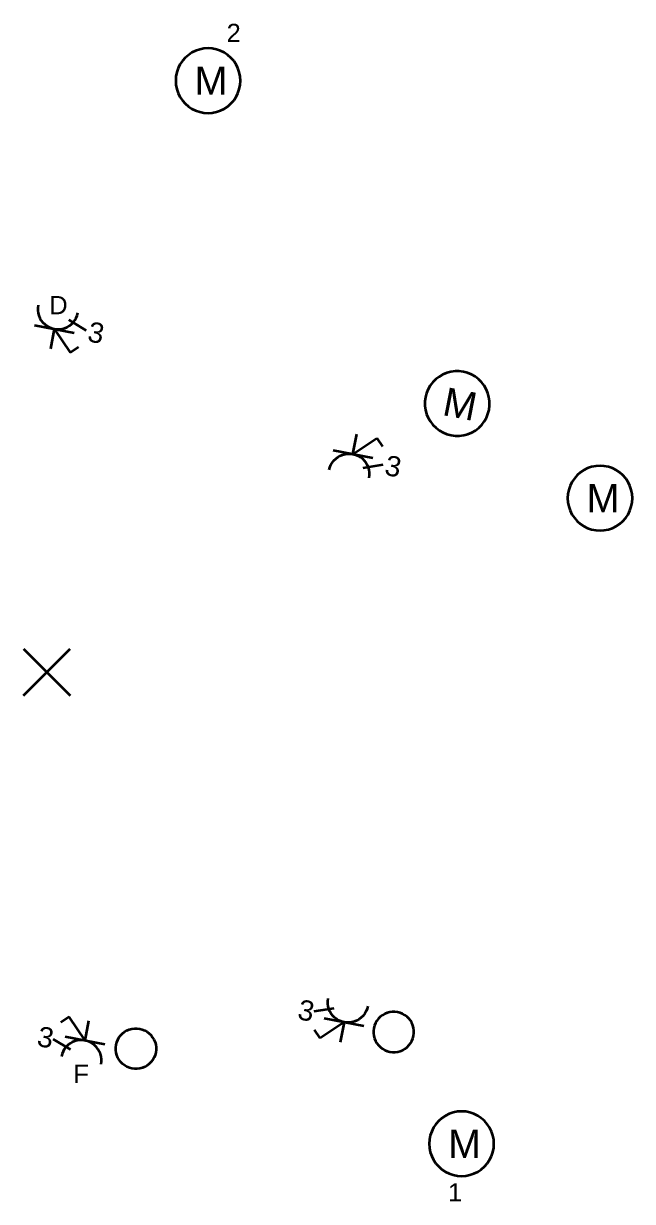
# Model space of a CAD drawing. Extents: x 800 to 1481, y 55 to 490.
# Drawn here: x 1400.4 to 1430.5, y 127.2 to 185.4 of the extents above; entities that cross this region are included whole.
import ezdxf

# ---------------------------------------------------------------- set-up
doc = ezdxf.new("R2010")
doc.units = 0
doc.layers.get('0').update_dxf_attribs({"lineweight": 18})
doc.layers.add('E_Licht', color=7, linetype='Continuous', lineweight=35, true_color=0x0080ff)
doc.layers.add('E_Multimedia', color=7, linetype='Continuous', lineweight=35, true_color=0x00e500)
doc.styles.get("Standard").update_dxf_attribs({"font": 'arial.ttf'})

# ---------------------------------------------------------------- blocks, each defined once
blk = doc.blocks.new('Motor allgemein-A0Q9B2P3AY', base_point=(1407.909, 180.978))
at = {"color": 0, "linetype": 'ByBlock', "lineweight": -2, "ltscale": 0.35}
for p, q in [((1408.897, 184.056), (1408.709, 183.963)), ((1409.095, 184.123), (1408.897, 184.056)), ((1409.3, 184.164), (1409.095, 184.123)), ((1409.509, 184.178), (1409.3, 184.164)), ((1409.718, 184.164), (1409.509, 184.178)), ((1409.923, 184.123), (1409.718, 184.164)), ((1410.121, 184.056), (1409.923, 184.123)), ((1410.309, 183.963), (1410.121, 184.056)), ((1408.239, 183.552), (1408.123, 183.378)), ((1408.377, 183.709), (1408.239, 183.552)), ((1408.535, 183.847), (1408.377, 183.709)), ((1408.709, 183.963), (1408.535, 183.847)), ((1410.483, 183.847), (1410.309, 183.963)), ((1410.64, 183.709), (1410.483, 183.847)), ((1410.778, 183.552), (1410.64, 183.709)), ((1410.894, 183.378), (1410.778, 183.552)), ((1407.963, 182.992), (1407.923, 182.786)), ((1408.031, 183.19), (1407.963, 182.992)), ((1408.123, 183.378), (1408.031, 183.19)), ((1410.987, 183.19), (1410.894, 183.378)), ((1411.054, 182.992), (1410.987, 183.19)), ((1411.095, 182.786), (1411.054, 182.992)), ((1407.923, 182.786), (1407.909, 182.578)), ((1407.909, 182.578), (1407.923, 182.369)), ((1407.923, 182.369), (1407.963, 182.164)), ((1411.054, 182.164), (1411.095, 182.369)), ((1411.109, 182.578), (1411.095, 182.786)), ((1411.095, 182.369), (1411.109, 182.578)), ((1407.963, 182.164), (1408.031, 181.965)), ((1408.031, 181.965), (1408.123, 181.778)), ((1408.123, 181.778), (1408.239, 181.604)), ((1410.778, 181.604), (1410.894, 181.778)), ((1410.894, 181.778), (1410.987, 181.965)), ((1410.987, 181.965), (1411.054, 182.164)), ((1408.239, 181.604), (1408.377, 181.446)), ((1408.377, 181.446), (1408.535, 181.308)), ((1408.535, 181.308), (1408.709, 181.192)), ((1408.709, 181.192), (1408.897, 181.099)), ((1410.121, 181.099), (1410.309, 181.192)), ((1410.309, 181.192), (1410.483, 181.308)), ((1410.483, 181.308), (1410.64, 181.446)), ((1410.64, 181.446), (1410.778, 181.604)), ((1408.897, 181.099), (1409.095, 181.032)), ((1409.095, 181.032), (1409.3, 180.991)), ((1409.3, 180.991), (1409.509, 180.978)), ((1409.509, 180.978), (1409.718, 180.991)), ((1409.718, 180.991), (1409.923, 181.032)), ((1409.923, 181.032), (1410.121, 181.099))]:
    blk.add_line(p, q, dxfattribs=at)
at = {"color": 0, "linetype": 'ByBlock', "lineweight": -2, "ltscale": 0.35, "insert": (1408.839, 183.278), "char_height": 1.4, "attachment_point": 1}
blk.add_mtext('{\\fArial;M}', dxfattribs=at)
blk = doc.blocks.new('Bauteilbeschriftung-A0Q9B2P5AY', base_point=(1410.426, 184.489))
at = {"color": 0, "linetype": 'ByBlock', "lineweight": -2, "ltscale": 0.35, "insert": (1410.426, 185.389), "char_height": 0.9, "attachment_point": 1}
blk.add_mtext('{\\fArial;2}', dxfattribs=at)
blk = doc.blocks.new('Motor allgemein-A0Q9B2QVAY', base_point=(1420.437, 128.411))
at = {"color": 0, "linetype": 'ByBlock', "lineweight": -2, "ltscale": 0.35}
for p, q in [((1420.905, 131.143), (1420.767, 130.985)), ((1421.063, 131.281), (1420.905, 131.143)), ((1421.237, 131.397), (1421.063, 131.281)), ((1421.424, 131.49), (1421.237, 131.397)), ((1421.623, 131.557), (1421.424, 131.49)), ((1421.828, 131.598), (1421.623, 131.557)), ((1422.037, 131.611), (1421.828, 131.598)), ((1422.245, 131.598), (1422.037, 131.611)), ((1422.451, 131.557), (1422.245, 131.598)), ((1422.649, 131.49), (1422.451, 131.557)), ((1422.837, 131.397), (1422.649, 131.49)), ((1423.011, 131.281), (1422.837, 131.397)), ((1423.168, 131.143), (1423.011, 131.281)), ((1423.306, 130.985), (1423.168, 131.143)), ((1420.558, 130.624), (1420.491, 130.426)), ((1420.651, 130.811), (1420.558, 130.624)), ((1420.767, 130.985), (1420.651, 130.811)), ((1423.422, 130.811), (1423.306, 130.985)), ((1423.515, 130.624), (1423.422, 130.811)), ((1423.582, 130.426), (1423.515, 130.624)), ((1420.45, 130.22), (1420.437, 130.011)), ((1420.437, 130.011), (1420.45, 129.803)), ((1420.491, 130.426), (1420.45, 130.22)), ((1423.623, 130.22), (1423.582, 130.426)), ((1423.637, 130.011), (1423.623, 130.22)), ((1423.623, 129.803), (1423.637, 130.011)), ((1420.45, 129.803), (1420.491, 129.597)), ((1420.491, 129.597), (1420.558, 129.399)), ((1420.558, 129.399), (1420.651, 129.211)), ((1423.422, 129.211), (1423.515, 129.399)), ((1423.515, 129.399), (1423.582, 129.597)), ((1423.582, 129.597), (1423.623, 129.803)), ((1420.651, 129.211), (1420.767, 129.037)), ((1420.767, 129.037), (1420.905, 128.88)), ((1420.905, 128.88), (1421.063, 128.742)), ((1421.063, 128.742), (1421.237, 128.626)), ((1422.837, 128.626), (1423.011, 128.742)), ((1423.011, 128.742), (1423.168, 128.88)), ((1423.168, 128.88), (1423.306, 129.037)), ((1423.306, 129.037), (1423.422, 129.211)), ((1421.237, 128.626), (1421.424, 128.533)), ((1421.424, 128.533), (1421.623, 128.466)), ((1421.623, 128.466), (1421.828, 128.425)), ((1421.828, 128.425), (1422.037, 128.411)), ((1422.037, 128.411), (1422.245, 128.425)), ((1422.245, 128.425), (1422.451, 128.466)), ((1422.451, 128.466), (1422.649, 128.533)), ((1422.649, 128.533), (1422.837, 128.626))]:
    blk.add_line(p, q, dxfattribs=at)
at = {"color": 0, "linetype": 'ByBlock', "lineweight": -2, "ltscale": 0.35, "insert": (1421.367, 130.711), "char_height": 1.4, "attachment_point": 1}
blk.add_mtext('{\\fArial;M}', dxfattribs=at)
blk = doc.blocks.new('Bauteilbeschriftung-A0Q9B2QXAY', base_point=(1421.367, 127.158))
at = {"color": 0, "linetype": 'ByBlock', "lineweight": -2, "ltscale": 0.35, "insert": (1421.367, 128.058), "char_height": 0.9, "attachment_point": 1}
blk.add_mtext('{\\fArial;1}', dxfattribs=at)
blk = doc.blocks.new('Deckenauslass-A0Q9B2SBAY', base_point=(1400.394, 152.181))
at = {"color": 0, "lineweight": -2}
for p, q in [((1400.394, 152.181), (1402.702, 154.489)), ((1400.394, 154.489), (1402.702, 152.181))]:
    blk.add_line(p, q, dxfattribs=at)
blk = doc.blocks.new('Motor allgemein-A0Q9B2SDAY', base_point=(1427.277, 160.332))
at = {"color": 0, "linetype": 'ByBlock', "lineweight": -2, "ltscale": 0.35}
for p, q in [((1427.903, 163.201), (1427.746, 163.063)), ((1428.077, 163.318), (1427.903, 163.201)), ((1428.265, 163.41), (1428.077, 163.318)), ((1428.463, 163.477), (1428.265, 163.41)), ((1428.668, 163.518), (1428.463, 163.477)), ((1428.877, 163.532), (1428.668, 163.518)), ((1429.086, 163.518), (1428.877, 163.532)), ((1429.291, 163.477), (1429.086, 163.518)), ((1429.489, 163.41), (1429.291, 163.477)), ((1429.677, 163.318), (1429.489, 163.41)), ((1429.851, 163.201), (1429.677, 163.318)), ((1430.008, 163.063), (1429.851, 163.201)), ((1427.399, 162.544), (1427.332, 162.346)), ((1427.491, 162.732), (1427.399, 162.544)), ((1427.608, 162.906), (1427.491, 162.732)), ((1427.746, 163.063), (1427.608, 162.906)), ((1430.146, 162.906), (1430.008, 163.063)), ((1430.263, 162.732), (1430.146, 162.906)), ((1430.355, 162.544), (1430.263, 162.732)), ((1430.423, 162.346), (1430.355, 162.544)), ((1427.291, 162.141), (1427.277, 161.932)), ((1427.277, 161.932), (1427.291, 161.723)), ((1427.332, 162.346), (1427.291, 162.141)), ((1430.463, 162.141), (1430.423, 162.346)), ((1430.477, 161.932), (1430.463, 162.141)), ((1430.463, 161.723), (1430.477, 161.932)), ((1427.291, 161.723), (1427.332, 161.518)), ((1427.332, 161.518), (1427.399, 161.32)), ((1430.355, 161.32), (1430.423, 161.518)), ((1430.423, 161.518), (1430.463, 161.723)), ((1427.399, 161.32), (1427.491, 161.132)), ((1427.491, 161.132), (1427.608, 160.958)), ((1427.608, 160.958), (1427.746, 160.801)), ((1427.746, 160.801), (1427.903, 160.663)), ((1429.851, 160.663), (1430.008, 160.801)), ((1430.008, 160.801), (1430.146, 160.958)), ((1430.146, 160.958), (1430.263, 161.132)), ((1430.263, 161.132), (1430.355, 161.32)), ((1427.903, 160.663), (1428.077, 160.546)), ((1428.077, 160.546), (1428.265, 160.454)), ((1428.265, 160.454), (1428.463, 160.386)), ((1428.463, 160.386), (1428.668, 160.346)), ((1428.668, 160.346), (1428.877, 160.332)), ((1428.877, 160.332), (1429.086, 160.346)), ((1429.086, 160.346), (1429.291, 160.386)), ((1429.291, 160.386), (1429.489, 160.454)), ((1429.489, 160.454), (1429.677, 160.546)), ((1429.677, 160.546), (1429.851, 160.663))]:
    blk.add_line(p, q, dxfattribs=at)
at = {"color": 0, "linetype": 'ByBlock', "lineweight": -2, "ltscale": 0.35, "insert": (1428.207, 162.632), "char_height": 1.4, "attachment_point": 1}
blk.add_mtext('{\\fArial;M}', dxfattribs=at)
blk = doc.blocks.new('Einlasskasten UP-A0Q9B3XFAY', base_point=(1417.684, 134.543))
at = {"color": 0, "lineweight": -2}
for p, q in [((1418.124, 136.37), (1418.02, 136.29)), ((1418.237, 136.436), (1418.124, 136.37)), ((1418.357, 136.486), (1418.237, 136.436)), ((1418.483, 136.521), (1418.357, 136.486)), ((1418.613, 136.538), (1418.483, 136.521)), ((1418.744, 136.539), (1418.613, 136.538)), ((1418.874, 136.522), (1418.744, 136.539)), ((1419, 136.489), (1418.874, 136.522)), ((1419.121, 136.439), (1419, 136.489)), ((1419.235, 136.374), (1419.121, 136.439)), ((1419.339, 136.295), (1419.235, 136.374)), ((1419.432, 136.203), (1419.339, 136.295)), ((1417.701, 135.732), (1417.684, 135.602)), ((1417.734, 135.859), (1417.701, 135.732)), ((1417.784, 135.98), (1417.734, 135.859)), ((1417.849, 136.093), (1417.784, 135.98)), ((1417.928, 136.197), (1417.849, 136.093)), ((1418.02, 136.29), (1417.928, 136.197)), ((1419.512, 136.1), (1419.432, 136.203)), ((1419.577, 135.987), (1419.512, 136.1)), ((1419.628, 135.866), (1419.577, 135.987)), ((1419.662, 135.74), (1419.628, 135.866)), ((1419.68, 135.61), (1419.662, 135.74)), ((1417.684, 135.602), (1417.685, 135.471)), ((1417.685, 135.471), (1417.702, 135.342)), ((1417.702, 135.342), (1417.737, 135.216)), ((1417.737, 135.216), (1417.787, 135.095)), ((1419.581, 135.102), (1419.631, 135.223)), ((1419.631, 135.223), (1419.664, 135.35)), ((1419.664, 135.35), (1419.68, 135.479)), ((1419.68, 135.479), (1419.68, 135.61)), ((1417.787, 135.095), (1417.853, 134.982)), ((1417.853, 134.982), (1417.933, 134.879)), ((1417.933, 134.879), (1418.026, 134.786)), ((1418.026, 134.786), (1418.13, 134.707)), ((1418.13, 134.707), (1418.244, 134.642)), ((1418.244, 134.642), (1418.365, 134.593)), ((1418.365, 134.593), (1418.491, 134.559)), ((1418.491, 134.559), (1418.621, 134.543)), ((1418.752, 134.543), (1418.881, 134.561)), ((1418.881, 134.561), (1419.007, 134.595)), ((1419.007, 134.595), (1419.128, 134.646)), ((1419.128, 134.646), (1419.241, 134.712)), ((1419.241, 134.712), (1419.345, 134.792)), ((1419.345, 134.792), (1419.437, 134.884)), ((1419.437, 134.884), (1419.516, 134.988)), ((1419.516, 134.988), (1419.581, 135.102)), ((1418.621, 134.543), (1418.752, 134.543))]:
    blk.add_line(p, q, dxfattribs=at)
blk = doc.blocks.new('Steckdose T13_ UP_ 3-fach_ geschaltet-A0Q9B3XHAY', base_point=(1413.883, 135.037))
at = {"color": 0, "linetype": 'ByBlock', "lineweight": -2, "ltscale": 0.35}
for p, q in [((1415.422, 137.062), (1415.438, 137.192)), ((1415.422, 136.931), (1415.422, 137.062)), ((1415.44, 136.802), (1415.422, 136.931)), ((1415.731, 136.696), (1414.74, 136.544)), ((1415.474, 136.675), (1415.44, 136.802)), ((1415.525, 136.555), (1415.474, 136.675)), ((1415.59, 136.442), (1415.525, 136.555)), ((1415.67, 136.338), (1415.59, 136.442)), ((1415.763, 136.246), (1415.67, 136.338)), ((1417.174, 136.344), (1417.082, 136.251)), ((1417.253, 136.448), (1417.174, 136.344)), ((1417.318, 136.562), (1417.253, 136.448)), ((1417.368, 136.683), (1417.318, 136.562)), ((1417.401, 136.809), (1417.368, 136.683)), ((1416.228, 136.019), (1415.056, 135.229)), ((1417.21, 135.828), (1415.247, 136.21)), ((1415.867, 136.167), (1415.763, 136.246)), ((1415.981, 136.102), (1415.867, 136.167)), ((1416.102, 136.052), (1415.981, 136.102)), ((1416.228, 136.019), (1416.037, 135.037)), ((1416.228, 136.019), (1416.102, 136.052)), ((1416.358, 136.002), (1416.228, 136.019)), ((1416.489, 136.003), (1416.358, 136.002)), ((1416.619, 136.02), (1416.489, 136.003)), ((1416.745, 136.055), (1416.619, 136.02)), ((1416.866, 136.105), (1416.745, 136.055)), ((1416.979, 136.171), (1416.866, 136.105)), ((1417.082, 136.251), (1416.979, 136.171)), ((1415.056, 135.229), (1414.775, 135.645))]:
    blk.add_line(p, q, dxfattribs=at)
at = {"color": 0, "linetype": 'ByBlock', "lineweight": -2, "ltscale": 0.35, "insert": (1414.074, 137.165), "char_height": 1, "attachment_point": 1, "rotation": 348.97438}
blk.add_mtext('{\\fArial;3}', dxfattribs=at)
blk = doc.blocks.new('Einlasskasten UP-A0Q9B3XJAY', base_point=(1404.945, 133.714))
at = {"color": 0, "lineweight": -2}
for p, q in [((1405.744, 135.692), (1405.873, 135.71)), ((1405.873, 135.71), (1406.004, 135.71)), ((1406.004, 135.71), (1406.134, 135.693)), ((1404.995, 135.03), (1405.044, 135.151)), ((1405.044, 135.151), (1405.109, 135.264)), ((1405.109, 135.264), (1405.188, 135.368)), ((1405.188, 135.368), (1405.28, 135.461)), ((1405.28, 135.461), (1405.384, 135.541)), ((1405.384, 135.541), (1405.497, 135.607)), ((1405.497, 135.607), (1405.618, 135.658)), ((1405.618, 135.658), (1405.744, 135.692)), ((1406.134, 135.693), (1406.26, 135.66)), ((1406.26, 135.66), (1406.381, 135.611)), ((1406.381, 135.611), (1406.495, 135.546)), ((1406.495, 135.546), (1406.599, 135.466)), ((1406.599, 135.466), (1406.692, 135.374)), ((1406.692, 135.374), (1406.772, 135.271)), ((1406.772, 135.271), (1406.838, 135.158)), ((1406.838, 135.158), (1406.888, 135.037)), ((1404.945, 134.773), (1404.961, 134.903)), ((1404.945, 134.643), (1404.945, 134.773)), ((1404.963, 134.513), (1404.945, 134.643)), ((1404.961, 134.903), (1404.995, 135.03)), ((1406.888, 135.037), (1406.923, 134.911)), ((1406.923, 134.911), (1406.94, 134.781)), ((1406.941, 134.65), (1406.924, 134.521)), ((1406.94, 134.781), (1406.941, 134.65)), ((1404.997, 134.387), (1404.963, 134.513)), ((1405.048, 134.266), (1404.997, 134.387)), ((1405.113, 134.153), (1405.048, 134.266)), ((1405.193, 134.05), (1405.113, 134.153)), ((1405.286, 133.958), (1405.193, 134.05)), ((1406.605, 133.963), (1406.502, 133.883)), ((1406.697, 134.056), (1406.605, 133.963)), ((1406.776, 134.16), (1406.697, 134.056)), ((1406.841, 134.273), (1406.776, 134.16)), ((1406.891, 134.394), (1406.841, 134.273)), ((1406.924, 134.521), (1406.891, 134.394)), ((1405.39, 133.878), (1405.286, 133.958)), ((1405.504, 133.813), (1405.39, 133.878)), ((1405.625, 133.764), (1405.504, 133.813)), ((1405.751, 133.73), (1405.625, 133.764)), ((1405.881, 133.714), (1405.751, 133.73)), ((1406.012, 133.714), (1405.881, 133.714)), ((1406.142, 133.732), (1406.012, 133.714)), ((1406.268, 133.766), (1406.142, 133.732)), ((1406.388, 133.817), (1406.268, 133.766)), ((1406.502, 133.883), (1406.388, 133.817))]:
    blk.add_line(p, q, dxfattribs=at)
blk = doc.blocks.new('Steckdose T13_ UP_ 3-fach_ geschaltet-A0Q9B3XLAY', base_point=(1401.006, 133.941))
at = {"color": 0, "linetype": 'ByBlock', "lineweight": -2, "ltscale": 0.35}
for p, q in [((1402.643, 136.286), (1402.227, 136.006)), ((1403.433, 135.113), (1402.643, 136.286)), ((1403.433, 135.113), (1403.625, 136.095)), ((1402.718, 134.673), (1401.856, 135.186)), ((1404.415, 134.922), (1402.452, 135.305)), ((1403.173, 135.129), (1403.043, 135.112)), ((1403.304, 135.13), (1403.173, 135.129)), ((1403.433, 135.113), (1403.304, 135.13)), ((1402.343, 134.571), (1402.294, 134.45)), ((1402.408, 134.684), (1402.343, 134.571)), ((1402.488, 134.788), (1402.408, 134.684)), ((1402.58, 134.881), (1402.488, 134.788)), ((1402.683, 134.961), (1402.58, 134.881)), ((1402.796, 135.027), (1402.683, 134.961)), ((1402.917, 135.078), (1402.796, 135.027)), ((1403.043, 135.112), (1402.917, 135.078)), ((1403.56, 135.08), (1403.433, 135.113)), ((1403.681, 135.03), (1403.56, 135.08)), ((1403.794, 134.966), (1403.681, 135.03)), ((1403.898, 134.886), (1403.794, 134.966)), ((1403.991, 134.794), (1403.898, 134.886)), ((1404.071, 134.691), (1403.991, 134.794)), ((1404.137, 134.578), (1404.071, 134.691)), ((1404.188, 134.457), (1404.137, 134.578)), ((1402.294, 134.45), (1402.261, 134.323)), ((1404.222, 134.331), (1404.188, 134.457)), ((1404.24, 134.201), (1404.222, 134.331)), ((1404.224, 133.941), (1404.24, 134.07)), ((1404.24, 134.07), (1404.24, 134.201))]:
    blk.add_line(p, q, dxfattribs=at)
at = {"color": 0, "linetype": 'ByBlock', "lineweight": -2, "ltscale": 0.35, "insert": (1401.198, 135.842), "char_height": 1, "attachment_point": 1, "rotation": 348.97438}
blk.add_mtext('{\\fArial;3}', dxfattribs=at)
blk = doc.blocks.new('Bauteilbeschriftung-A0Q9B3XNAY', base_point=(1402.854, 133.017))
at = {"color": 0, "linetype": 'ByBlock', "lineweight": -2, "ltscale": 0.35, "insert": (1402.853, 133.917), "char_height": 0.9, "attachment_point": 1}
blk.add_mtext('{\\fArial;F}', dxfattribs=at)
blk = doc.blocks.new('Steckdose T13_ UP_ 3-fach_ geschaltet-A0Q9B477AY', base_point=(1415.497, 162.944))
at = {"color": 0, "linetype": 'ByBlock', "lineweight": -2, "ltscale": 0.35}
for p, q in [((1416.67, 164.117), (1416.861, 165.099)), ((1416.67, 164.117), (1417.843, 164.908)), ((1417.843, 164.908), (1418.123, 164.492)), ((1415.689, 164.309), (1417.652, 163.926)), ((1415.58, 163.575), (1415.645, 163.688)), ((1415.645, 163.688), (1415.724, 163.792)), ((1415.724, 163.792), (1415.817, 163.885)), ((1415.817, 163.885), (1415.92, 163.965)), ((1415.92, 163.965), (1416.033, 164.031)), ((1416.033, 164.031), (1416.154, 164.081)), ((1416.154, 164.081), (1416.28, 164.116)), ((1416.28, 164.116), (1416.41, 164.133)), ((1416.41, 164.133), (1416.54, 164.134)), ((1416.54, 164.134), (1416.67, 164.117)), ((1416.67, 164.117), (1416.797, 164.084)), ((1416.797, 164.084), (1416.918, 164.034)), ((1416.918, 164.034), (1417.031, 163.969)), ((1417.031, 163.969), (1417.135, 163.89)), ((1417.135, 163.89), (1417.228, 163.798)), ((1417.228, 163.798), (1417.308, 163.695)), ((1417.308, 163.695), (1417.374, 163.582)), ((1415.497, 163.327), (1415.531, 163.453)), ((1415.531, 163.453), (1415.58, 163.575)), ((1417.167, 163.441), (1418.159, 163.592)), ((1417.374, 163.582), (1417.425, 163.461)), ((1417.425, 163.461), (1417.459, 163.335)), ((1417.459, 163.335), (1417.476, 163.205)), ((1417.476, 163.205), (1417.477, 163.074)), ((1417.477, 163.074), (1417.46, 162.944))]:
    blk.add_line(p, q, dxfattribs=at)
at = {"color": 0, "linetype": 'ByBlock', "lineweight": -2, "ltscale": 0.35, "insert": (1418.373, 164.078), "char_height": 1, "attachment_point": 1, "rotation": 348.97438}
blk.add_mtext('{\\fArial;3}', dxfattribs=at)
blk = doc.blocks.new('Steckdose T13_ UP_ 3-fach_ geschaltet-A0Q9B479AY', base_point=(1400.927, 169.132))
at = {"color": 0, "linetype": 'ByBlock', "lineweight": -2, "ltscale": 0.35}
for p, q in [((1401.119, 171.477), (1401.102, 171.348)), ((1401.102, 171.348), (1401.103, 171.217)), ((1401.103, 171.217), (1401.12, 171.087)), ((1401.12, 171.087), (1401.154, 170.961)), ((1401.154, 170.961), (1401.205, 170.84)), ((1401.205, 170.84), (1401.271, 170.727)), ((1401.271, 170.727), (1401.351, 170.624)), ((1402.624, 170.745), (1403.486, 170.232)), ((1402.855, 170.63), (1402.934, 170.734)), ((1402.934, 170.734), (1402.999, 170.847)), ((1402.999, 170.847), (1403.048, 170.968)), ((1403.048, 170.968), (1403.082, 171.095)), ((1400.927, 170.496), (1402.89, 170.113)), ((1401.351, 170.624), (1401.444, 170.532)), ((1401.444, 170.532), (1401.548, 170.452)), ((1401.548, 170.452), (1401.661, 170.387)), ((1401.661, 170.387), (1401.782, 170.338)), ((1401.909, 170.305), (1401.718, 169.323)), ((1401.782, 170.338), (1401.909, 170.305)), ((1401.909, 170.305), (1402.039, 170.288)), ((1401.909, 170.305), (1402.699, 169.132)), ((1402.039, 170.288), (1402.169, 170.288)), ((1402.169, 170.288), (1402.299, 170.306)), ((1402.299, 170.306), (1402.425, 170.34)), ((1402.425, 170.34), (1402.546, 170.391)), ((1402.546, 170.391), (1402.659, 170.457)), ((1402.659, 170.457), (1402.762, 170.537)), ((1402.762, 170.537), (1402.855, 170.63)), ((1402.699, 169.132), (1403.115, 169.412))]:
    blk.add_line(p, q, dxfattribs=at)
at = {"color": 0, "linetype": 'ByBlock', "lineweight": -2, "ltscale": 0.35, "insert": (1403.693, 170.683), "char_height": 1, "attachment_point": 1, "rotation": 348.97438}
blk.add_mtext('{\\fArial;3}', dxfattribs=at)
blk = doc.blocks.new('Bauteilbeschriftung-A0Q9B47BAY', base_point=(1401.664, 171.029))
at = {"color": 0, "linetype": 'ByBlock', "lineweight": -2, "ltscale": 0.35, "insert": (1401.664, 171.929), "char_height": 0.9, "attachment_point": 1}
blk.add_mtext('{\\fArial;D}', dxfattribs=at)
blk = doc.blocks.new('Motor allgemein-A0Q9B4ERAY', base_point=(1420.225, 165.017))
at = {"color": 0, "linetype": 'ByBlock', "lineweight": -2, "ltscale": 0.35}
for p, q in [((1420.763, 167.812), (1420.615, 167.664)), ((1420.928, 167.94), (1420.763, 167.812)), ((1421.109, 168.046), (1420.928, 167.94)), ((1421.302, 168.127), (1421.109, 168.046)), ((1421.504, 168.182), (1421.302, 168.127)), ((1421.712, 168.21), (1421.504, 168.182)), ((1421.921, 168.21), (1421.712, 168.21)), ((1422.128, 168.184), (1421.921, 168.21)), ((1422.331, 168.131), (1422.128, 168.184)), ((1422.524, 168.051), (1422.331, 168.131)), ((1422.706, 167.947), (1422.524, 168.051)), ((1422.873, 167.82), (1422.706, 167.947)), ((1423.021, 167.673), (1422.873, 167.82)), ((1420.385, 167.316), (1420.305, 167.122)), ((1420.489, 167.497), (1420.385, 167.316)), ((1420.615, 167.664), (1420.489, 167.497)), ((1423.149, 167.507), (1423.021, 167.673)), ((1423.255, 167.327), (1423.149, 167.507)), ((1423.335, 167.134), (1423.255, 167.327)), ((1420.252, 166.92), (1420.225, 166.712)), ((1420.225, 166.712), (1420.226, 166.503)), ((1420.305, 167.122), (1420.252, 166.92)), ((1423.39, 166.932), (1423.335, 167.134)), ((1423.418, 166.724), (1423.39, 166.932)), ((1423.419, 166.515), (1423.418, 166.724)), ((1420.226, 166.503), (1420.254, 166.295)), ((1420.254, 166.295), (1420.309, 166.093)), ((1420.309, 166.093), (1420.39, 165.9)), ((1423.26, 165.911), (1423.339, 166.105)), ((1423.339, 166.105), (1423.393, 166.307)), ((1423.393, 166.307), (1423.419, 166.515)), ((1420.39, 165.9), (1420.495, 165.719)), ((1420.495, 165.719), (1420.623, 165.554)), ((1420.623, 165.554), (1420.772, 165.406)), ((1422.716, 165.287), (1422.882, 165.415)), ((1422.882, 165.415), (1423.029, 165.563)), ((1423.029, 165.563), (1423.156, 165.73)), ((1423.156, 165.73), (1423.26, 165.911)), ((1420.772, 165.406), (1420.939, 165.28)), ((1420.939, 165.28), (1421.12, 165.176)), ((1421.12, 165.176), (1421.314, 165.096)), ((1421.314, 165.096), (1421.516, 165.043)), ((1421.516, 165.043), (1421.724, 165.017)), ((1421.724, 165.017), (1421.933, 165.017)), ((1421.933, 165.017), (1422.14, 165.045)), ((1422.14, 165.045), (1422.342, 165.1)), ((1422.342, 165.1), (1422.535, 165.181)), ((1422.535, 165.181), (1422.716, 165.287))]:
    blk.add_line(p, q, dxfattribs=at)
at = {"color": 0, "linetype": 'ByBlock', "lineweight": -2, "ltscale": 0.35, "insert": (1421.299, 167.429), "char_height": 1.4, "attachment_point": 1, "rotation": 348.97}
blk.add_mtext('{\\fArial;M}', dxfattribs=at)

msp = doc.modelspace()

# ---------------------------------------------------------------- block references
at = {"layer": 'E_Licht', "ltscale": 0.35}
for name, p in [('Bauteilbeschriftung-A0Q9B2P5AY', (1410.426, 184.489)), ('Motor allgemein-A0Q9B2P3AY', (1407.909, 180.978)), ('Bauteilbeschriftung-A0Q9B47BAY', (1401.664, 171.029)), ('Steckdose T13_ UP_ 3-fach_ geschaltet-A0Q9B479AY', (1400.927, 169.132)), ('Motor allgemein-A0Q9B4ERAY', (1420.225, 165.017)), ('Steckdose T13_ UP_ 3-fach_ geschaltet-A0Q9B477AY', (1415.497, 162.944)), ('Motor allgemein-A0Q9B2SDAY', (1427.277, 160.332)), ('Steckdose T13_ UP_ 3-fach_ geschaltet-A0Q9B3XHAY', (1413.883, 135.037)), ('Steckdose T13_ UP_ 3-fach_ geschaltet-A0Q9B3XLAY', (1401.006, 133.941)), ('Bauteilbeschriftung-A0Q9B3XNAY', (1402.854, 133.017)), ('Motor allgemein-A0Q9B2QVAY', (1420.437, 128.411)), ('Bauteilbeschriftung-A0Q9B2QXAY', (1421.367, 127.158))]:
    msp.add_blockref(name, p, dxfattribs=at)
at = {"layer": 'E_Licht', "linetype": 'Continuous', "ltscale": 0.35}
msp.add_blockref('Deckenauslass-A0Q9B2SBAY', (1400.394, 152.181), dxfattribs=at)
at = {"layer": 'E_Multimedia', "linetype": 'Continuous', "ltscale": 0.35}
for name, p in [('Einlasskasten UP-A0Q9B3XFAY', (1417.684, 134.543)), ('Einlasskasten UP-A0Q9B3XJAY', (1404.945, 133.714))]:
    msp.add_blockref(name, p, dxfattribs=at)

doc.saveas('drawing.dxf')
